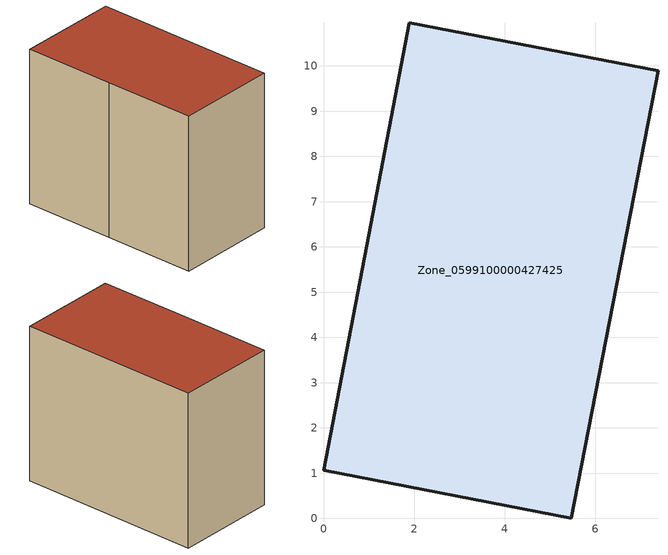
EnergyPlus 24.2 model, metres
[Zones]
Zone_0599100000427425
 floor ground (C_G): 5.48,0 0,1.06 0.95,6.03 1.89,10.96 7.39,9.89 z0
 wall outside (C_F): 1.89,10.96 0.95,6.03 0,1.06 5.48,0 7.39,9.89 1.89,10.96 z0:8.52
 roof outside (C_R): 0,1.06 5.48,0 7.39,9.89 1.89,10.96 0.95,6.03 z8.52
[BUILDING]
Pand.0599100000427425: North Axis=0; Terrain=City; Loads Convergence Tolerance Value=0.04; Temperature Convergence Tolerance Value=0.4; Solar Distribution=FullExterior; Maximum Number of Warmup Days=25; Minimum Number of Warmup Days=1
[Site:Location]
Rotterdam.The.Hague.AP_ZH_NLD Design_Conditions: Latitude=51.96; Longitude=4.45; Time Zone=1; Elevation=-4.5
[SITE:GROUNDTEMPERATURE:BUILDINGSURFACE]
18, 18, 18, 18, 18, 18, 18, 18, 18, 18, 18, 18
[MATERIAL] Thermal Absorptance=0.9; Solar Absorptance=0.7; Visible Absorptance=0.7
Name | Roughness | Thickness | Conductivity | Density | Specific Heat
G.TC.2006-2014 | MediumSmooth | 0.15 | 0.06 | 540 | 1210
F.TC.2006-2014 | Rough | 0.3 | 0.12 | 1920 | 840
R.TC.2006-2014 | MediumRough | 0.2 | 0.08 | 1500 | 1000
[CONSTRUCTION]
C_G: G.TC.2006-2014
C_F: F.TC.2006-2014
C_R: R.TC.2006-2014
[ZONE]
Zone_0599100000427425: Type=1; Multiplier=1; Ceiling Height=Autocalculate; Volume=Autocalculate; Floor Area=autocalculate; Part of Total Floor Area=Yes
[ZONEINFILTRATION:DESIGNFLOWRATE]
Infil_Zone_0599100000427425: Zone or ZoneList or Space or SpaceList=Zone_0599100000427425; Schedule=AlwaysOn; Design Flow Rate Calculation Method=Flow/Area; Flow Rate per Floor Area=0.0015; Constant Term Coefficient=1; Temperature Term Coefficient=0; Velocity Term Coefficient=0; Velocity Squared Term Coefficient=0
[HVACTEMPLATE:ZONE:IDEALLOADSAIRSYSTEM]
Zone_0599100000427425: Maximum Heating Supply Air Temperature=50; Minimum Cooling Supply Air Temperature=13; Maximum Heating Supply Air Humidity Ratio=0.0156; Minimum Cooling Supply Air Humidity Ratio=0.0077; Heating Limit=NoLimit; Cooling Limit=NoLimit; Dehumidification Control Type=ConstantSensibleHeatRatio; Cooling Sensible Heat Ratio=0.7; Dehumidification Setpoint=60; Humidification Control Type=None; Humidification Setpoint=30; Outdoor Air Method=None; Outdoor Air Flow Rate per Person=0.00944; Outdoor Air Flow Rate per Zone Floor Area=0; Outdoor Air Flow Rate per Zone=0; Demand Controlled Ventilation Type=None; Outdoor Air Economizer Type=NoEconomizer; Heat Recovery Type=None; Sensible Heat Recovery Effectiveness=0.7; Latent Heat Recovery Effectiveness=0.65
[ZONECONTROL:THERMOSTAT]
ThermostatControl_Zone_0599100000427425: Zone or ZoneList=Zone_0599100000427425; Control Type Schedule=DualSetpointControlType; Control 1=Thermostat_Zone_0599100000427425; Temperature Difference Between Cutout And Setpoint=0
[THERMOSTATSETPOINT:DUALSETPOINT]
Thermostat_Zone_0599100000427425: Heating Setpoint Temperature Schedule=HeatingSetpoint_Zone_0599100000427425; Cooling Setpoint Temperature Schedule=CoolingSetpoint_Zone_0599100000427425
[SCHEDULE:COMPACT]
HeatingSetpoint_Zone_0599100000427425: Through: 12/31, For: AllDays, Until: 24:00, 21
CoolingSetpoint_Zone_0599100000427425: Through: 12/31, For: AllDays, Until: 24:00, 24
DualSetpointControlType: Through: 12/31, For: AllDays, Until: 24:00, 4
AlwaysOn: Through: 12/31, For: AllDays, Until: 24:00, 1
